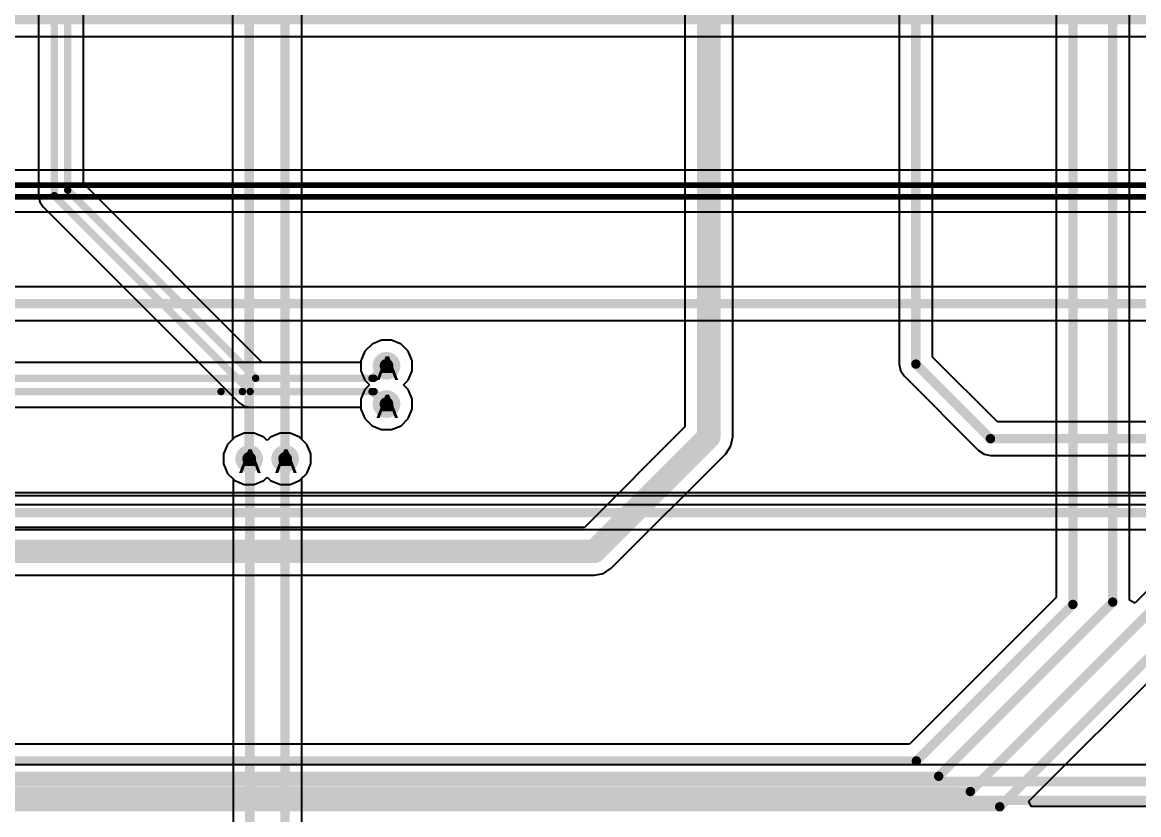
# Model space of a CAD drawing. Header units: inches. Extents: x 0 to 208, y 0 to 213.
# Drawn here: x 1.08 to 2.031, y 1.525 to 2.2 of the extents above; entities that cross this region are included whole.
import ezdxf

# ---------------------------------------------------------------- set-up
doc = ezdxf.new("R2010")
doc.units = ezdxf.units.IN
doc.header["$MEASUREMENT"] = 0
for name, color, linetype in [('Bottom Layer', 5, 'Continuous'), ('Drill Drawing', 1, 'Continuous'), ('L2_GND1', 16, 'Continuous'), ('L3_SIG1', 76, 'Continuous'), ('L4_PWR', 90, 'Continuous'), ('L5_GND2', 156, 'Continuous'), ('L6_SIG2', 130, 'Continuous'), ('L7_GND3', 216, 'Continuous'), ('Top Layer', 1, 'Continuous'), ('Via Holes', 16, 'Continuous')]:
    doc.layers.add(name, color=color, linetype=linetype)
doc.styles.add('Arial', font='', dxfattribs={"height": 0.2})
doc.styles.get('Arial').set_extended_font_data('Arial')

msp = doc.modelspace()

# ---------------------------------------------------------------- hatches: boundary and pattern name
at = {"layer": 'Bottom Layer'}
h = msp.add_hatch(color=5, dxfattribs=at)
edge = h.paths.add_edge_path()
edge.add_arc((1.39, 1.90712), 0.01181, 0, 360)
h = msp.add_hatch(color=5, dxfattribs=at)
edge = h.paths.add_edge_path()
edge.add_arc((1.39, 1.8745), 0.01181, 0, 360)
h = msp.add_hatch(color=5, dxfattribs=at)
edge = h.paths.add_edge_path()
edge.add_arc((1.273, 1.82781), 0.01181, 0, 360)
h = msp.add_hatch(color=5, dxfattribs=at)
edge = h.paths.add_edge_path()
edge.add_arc((1.30362, 1.82781), 0.01181, 0, 360)
at = {"layer": 'L2_GND1'}
h = msp.add_hatch(color=16, dxfattribs=at)
edge = h.paths.add_edge_path()
edge.add_arc((1.39, 1.90712), 0.01181, 0, 360)
h = msp.add_hatch(color=16, dxfattribs=at)
edge = h.paths.add_edge_path()
edge.add_arc((1.39, 1.8745), 0.01181, 0, 360)
h = msp.add_hatch(color=16, dxfattribs=at)
edge = h.paths.add_edge_path()
edge.add_arc((1.273, 1.82781), 0.01181, 0, 360)
h = msp.add_hatch(color=16, dxfattribs=at)
edge = h.paths.add_edge_path()
edge.add_arc((1.30362, 1.82781), 0.01181, 0, 360)
at = {"layer": 'L3_SIG1'}
h = msp.add_hatch(color=76, dxfattribs=at)
edge = h.paths.add_edge_path()
edge.add_arc((1.39, 1.90712), 0.01181, 0, 360)
h = msp.add_hatch(color=76, dxfattribs=at)
edge = h.paths.add_edge_path()
edge.add_arc((1.39, 1.8745), 0.01181, 0, 360)
h = msp.add_hatch(color=76, dxfattribs=at)
edge = h.paths.add_edge_path()
edge.add_arc((1.273, 1.82781), 0.01181, 0, 360)
h = msp.add_hatch(color=76, dxfattribs=at)
edge = h.paths.add_edge_path()
edge.add_arc((1.30362, 1.82781), 0.01181, 0, 360)
at = {"layer": 'L4_PWR'}
h = msp.add_hatch(color=90, dxfattribs=at)
edge = h.paths.add_edge_path()
edge.add_arc((1.39, 1.90712), 0.01181, 0, 360)
h = msp.add_hatch(color=90, dxfattribs=at)
edge = h.paths.add_edge_path()
edge.add_arc((1.39, 1.8745), 0.01181, 0, 360)
h = msp.add_hatch(color=90, dxfattribs=at)
edge = h.paths.add_edge_path()
edge.add_arc((1.273, 1.82781), 0.01181, 0, 360)
h = msp.add_hatch(color=90, dxfattribs=at)
edge = h.paths.add_edge_path()
edge.add_arc((1.30362, 1.82781), 0.01181, 0, 360)
at = {"layer": 'L5_GND2'}
h = msp.add_hatch(color=156, dxfattribs=at)
edge = h.paths.add_edge_path()
edge.add_arc((1.39, 1.90712), 0.01181, 0, 360)
h = msp.add_hatch(color=156, dxfattribs=at)
edge = h.paths.add_edge_path()
edge.add_arc((1.39, 1.8745), 0.01181, 0, 360)
h = msp.add_hatch(color=156, dxfattribs=at)
edge = h.paths.add_edge_path()
edge.add_arc((1.273, 1.82781), 0.01181, 0, 360)
h = msp.add_hatch(color=156, dxfattribs=at)
edge = h.paths.add_edge_path()
edge.add_arc((1.30362, 1.82781), 0.01181, 0, 360)
at = {"layer": 'L6_SIG2'}
h = msp.add_hatch(color=130, dxfattribs=at)
edge = h.paths.add_edge_path()
edge.add_arc((1.39, 1.90712), 0.01181, 0, 360)
h = msp.add_hatch(color=130, dxfattribs=at)
edge = h.paths.add_edge_path()
edge.add_arc((1.39, 1.8745), 0.01181, 0, 360)
h = msp.add_hatch(color=130, dxfattribs=at)
edge = h.paths.add_edge_path()
edge.add_arc((1.273, 1.82781), 0.01181, 0, 360)
h = msp.add_hatch(color=130, dxfattribs=at)
edge = h.paths.add_edge_path()
edge.add_arc((1.30362, 1.82781), 0.01181, 0, 360)
at = {"layer": 'L7_GND3'}
h = msp.add_hatch(color=216, dxfattribs=at)
edge = h.paths.add_edge_path()
edge.add_arc((1.39, 1.90712), 0.01181, 0, 360)
h = msp.add_hatch(color=216, dxfattribs=at)
edge = h.paths.add_edge_path()
edge.add_arc((1.39, 1.8745), 0.01181, 0, 360)
h = msp.add_hatch(color=216, dxfattribs=at)
edge = h.paths.add_edge_path()
edge.add_arc((1.273, 1.82781), 0.01181, 0, 360)
h = msp.add_hatch(color=216, dxfattribs=at)
edge = h.paths.add_edge_path()
edge.add_arc((1.30362, 1.82781), 0.01181, 0, 360)
at = {"layer": 'Top Layer'}
h = msp.add_hatch(color=1, dxfattribs=at)
edge = h.paths.add_edge_path()
edge.add_arc((1.39, 1.90712), 0.01181, 0, 360)
h = msp.add_hatch(color=1, dxfattribs=at)
edge = h.paths.add_edge_path()
edge.add_arc((1.39, 1.8745), 0.01181, 0, 360)
h = msp.add_hatch(color=1, dxfattribs=at)
edge = h.paths.add_edge_path()
edge.add_arc((1.273, 1.82781), 0.01181, 0, 360)
h = msp.add_hatch(color=1, dxfattribs=at)
edge = h.paths.add_edge_path()
edge.add_arc((1.30362, 1.82781), 0.01181, 0, 360)
at = {"layer": 'Via Holes'}
h = msp.add_hatch(color=7, dxfattribs=at)
edge = h.paths.add_edge_path()
edge.add_arc((1.39, 1.90712), 0.00591, 0, 360)
h = msp.add_hatch(color=7, dxfattribs=at)
edge = h.paths.add_edge_path()
edge.add_arc((1.39, 1.8745), 0.00591, 0, 360)
h = msp.add_hatch(color=7, dxfattribs=at)
edge = h.paths.add_edge_path()
edge.add_arc((1.273, 1.82781), 0.00591, 0, 360)
h = msp.add_hatch(color=7, dxfattribs=at)
edge = h.paths.add_edge_path()
edge.add_arc((1.30362, 1.82781), 0.00591, 0, 360)

# ---------------------------------------------------------------- linework, layer by layer
at = {"layer": 'Bottom Layer'}
for p, q in [((0.5872, 2.18757), (3.93065, 2.18757)), ((2.56593, 1.9743), (0.5736, 1.9743)), ((0.60817, 1.94576), (2.57524, 1.94576)), ((1.37765, 1.92561), (1.37151, 1.91948)), ((1.38566, 1.92893), (1.37765, 1.92561)), ((1.39434, 1.92893), (1.38566, 1.92893)), ((1.40236, 1.92561), (1.39434, 1.92893)), ((1.40849, 1.91948), (1.40236, 1.92561)), ((1.37151, 1.91948), (1.36819, 1.91146)), ((1.41181, 1.91146), (1.40849, 1.91948)), ((1.36819, 1.9099), (0.61675, 1.9099)), ((1.36819, 1.91146), (1.36819, 1.9099)), ((1.40849, 1.89477), (1.41181, 1.90278)), ((1.41181, 1.90278), (1.41181, 1.91146)), ((1.40453, 1.89081), (1.40849, 1.89477)), ((1.40849, 1.88685), (1.40453, 1.89081)), ((1.41181, 1.87884), (1.40849, 1.88685)), ((1.41181, 1.87016), (1.41181, 1.87884)), ((0.52451, 1.87172), (1.249, 1.87172)), ((1.249, 1.87172), (1.249, 1.87172)), ((1.249, 1.87172), (1.36819, 1.87172)), ((1.36819, 1.87172), (1.36819, 1.87016)), ((1.36819, 1.87016), (1.37151, 1.86215)), ((1.40849, 1.86215), (1.41181, 1.87016)), ((1.37151, 1.86215), (1.37765, 1.85601)), ((1.37765, 1.85601), (1.38566, 1.85269)), ((1.39434, 1.85269), (1.40236, 1.85601)), ((1.40236, 1.85601), (1.40849, 1.86215)), ((1.26064, 1.8463), (1.25451, 1.84017)), ((1.26866, 1.84962), (1.26064, 1.8463)), ((1.27734, 1.84962), (1.26866, 1.84962)), ((1.28535, 1.8463), (1.27734, 1.84962)), ((1.28831, 1.84334), (1.28535, 1.8463)), ((1.29127, 1.8463), (1.28831, 1.84334)), ((1.29928, 1.84962), (1.29127, 1.8463)), ((1.30796, 1.84962), (1.29928, 1.84962)), ((1.31598, 1.8463), (1.30796, 1.84962)), ((1.32211, 1.84017), (1.31598, 1.8463)), ((1.38566, 1.85269), (1.39434, 1.85269)), ((1.25451, 1.84017), (1.25119, 1.83215)), ((1.32543, 1.83215), (1.32211, 1.84017)), ((1.25119, 1.83215), (1.25119, 1.82347)), ((1.32543, 1.82347), (1.32543, 1.83215)), ((1.25119, 1.82347), (1.25451, 1.81546)), ((1.32211, 1.81546), (1.32543, 1.82347)), ((1.25451, 1.81546), (1.25926, 1.8107)), ((1.25926, 1.8107), (1.25926, 1.2935)), ((1.3179, 1.81124), (1.32211, 1.81546)), ((1.3179, 1.32157), (1.3179, 1.81124))]:
    msp.add_line(p, q, dxfattribs=at)
for points in [[(0.53894, 2.22287, 0.05, 0.05, 0), (5.03359, 2.22287, 0.05, 0.05, 0)], [(0.51651, 1.96003, 0.008, 0.008, 0), (2.5857, 1.96003, 0.008, 0.008, 0)], [(1.37935, 1.89648, 0.00633, 0.00633, 0), (1.39, 1.90712, 0.00633, 0.00633, 0)], [(0.74567, 1.89648, 0.00633, 0.00633, 0), (1.37935, 1.89648, 0.00633, 0.00633, 0)], [(0.4019, 1.88515, 0.00633, 0.00633, 0), (1.26726, 1.88515, 0.00633, 0.00633, 0)], [(1.249, 1.88515, 0.00633, 0.00633, 0), (1.37935, 1.88515, 0.00633, 0.00633, 0)], [(1.37935, 1.88515, 0.00633, 0.00633, 0), (1.39, 1.8745, 0.00633, 0.00633, 0)], [(1.27354, 1.27693, 0.008, 0.008, 0), (1.27354, 1.82781, 0.008, 0.008, 0)], [(1.30362, 1.30752, 0.008, 0.008, 0), (1.30362, 1.82781, 0.008, 0.008, 0)]]:
    msp.add_lwpolyline(points, format="xyseb", dxfattribs=at)
for points in [[(1.38842, 1.90712, 0.00316, 0.00316, 1), (1.39158, 1.90712, 0.00316, 0.00316, 1)], [(1.37777, 1.89648, 0.00316, 0.00316, 1), (1.38094, 1.89648, 0.00316, 0.00316, 1)], [(1.37777, 1.89648, 0.00316, 0.00316, 1), (1.38094, 1.89648, 0.00316, 0.00316, 1)], [(1.24742, 1.88515, 0.00316, 0.00316, 1), (1.25058, 1.88515, 0.00316, 0.00316, 1)], [(1.26568, 1.88515, 0.00316, 0.00316, 1), (1.26884, 1.88515, 0.00316, 0.00316, 1)], [(1.37777, 1.88515, 0.00316, 0.00316, 1), (1.38094, 1.88515, 0.00316, 0.00316, 1)], [(1.37777, 1.88515, 0.00316, 0.00316, 1), (1.38094, 1.88515, 0.00316, 0.00316, 1)], [(1.38842, 1.8745, 0.00316, 0.00316, 1), (1.39158, 1.8745, 0.00316, 0.00316, 1)], [(1.27154, 1.82781, 0.004, 0.004, 1), (1.27554, 1.82781, 0.004, 0.004, 1)], [(1.30162, 1.82781, 0.004, 0.004, 1), (1.30562, 1.82781, 0.004, 0.004, 1)]]:
    msp.add_lwpolyline(points, format="xyseb", close=True, dxfattribs=at)
at = {"layer": 'L2_GND1'}
for p, q in [((1.82673, 2.66085), (1.82673, 1.90854)), ((1.85527, 1.91446), (1.85527, 2.66085)), ((1.37765, 1.92561), (1.37151, 1.91948)), ((1.38566, 1.92893), (1.37765, 1.92561)), ((1.39434, 1.92893), (1.38566, 1.92893)), ((1.40236, 1.92561), (1.39434, 1.92893)), ((1.40849, 1.91948), (1.40236, 1.92561)), ((1.37151, 1.91948), (1.36819, 1.91146)), ((1.41181, 1.91146), (1.40849, 1.91948)), ((1.91046, 1.85927), (1.85527, 1.91446)), ((1.36819, 1.91146), (1.36819, 1.90278)), ((1.36819, 1.90278), (1.37151, 1.89477)), ((1.40849, 1.89477), (1.41181, 1.90278)), ((1.41181, 1.90278), (1.41181, 1.91146)), ((1.82673, 1.90854), (1.82673, 1.90854)), ((1.82673, 1.90854), (1.82781, 1.90308)), ((1.82781, 1.90308), (1.83091, 1.89845)), ((1.37151, 1.89477), (1.37547, 1.89081)), ((1.40453, 1.89081), (1.40849, 1.89477)), ((1.83091, 1.89845), (1.89445, 1.83491)), ((1.37151, 1.88685), (1.36819, 1.87884)), ((1.37547, 1.89081), (1.37151, 1.88685)), ((1.40849, 1.88685), (1.40453, 1.89081)), ((1.41181, 1.87884), (1.40849, 1.88685)), ((1.36819, 1.87884), (1.36819, 1.87016)), ((1.41181, 1.87016), (1.41181, 1.87884)), ((1.36819, 1.87016), (1.37151, 1.86215)), ((1.40849, 1.86215), (1.41181, 1.87016)), ((1.37151, 1.86215), (1.37765, 1.85601)), ((1.37765, 1.85601), (1.38566, 1.85269)), ((1.39434, 1.85269), (1.40236, 1.85601)), ((1.40236, 1.85601), (1.40849, 1.86215)), ((4.08467, 1.85927), (1.91046, 1.85927)), ((1.26064, 1.8463), (1.25451, 1.84017)), ((1.26866, 1.84962), (1.26064, 1.8463)), ((1.27734, 1.84962), (1.26866, 1.84962)), ((1.28535, 1.8463), (1.27734, 1.84962)), ((1.28831, 1.84334), (1.28535, 1.8463)), ((1.29127, 1.8463), (1.28831, 1.84334)), ((1.29928, 1.84962), (1.29127, 1.8463)), ((1.30796, 1.84962), (1.29928, 1.84962)), ((1.31598, 1.8463), (1.30796, 1.84962)), ((1.32211, 1.84017), (1.31598, 1.8463)), ((1.38566, 1.85269), (1.39434, 1.85269)), ((1.25451, 1.84017), (1.25119, 1.83215)), ((1.32543, 1.83215), (1.32211, 1.84017)), ((1.25119, 1.83215), (1.25119, 1.82347)), ((1.32543, 1.82347), (1.32543, 1.83215)), ((1.89445, 1.83491), (1.89445, 1.83491)), ((1.89445, 1.83491), (1.89908, 1.83181)), ((1.89908, 1.83181), (1.90454, 1.83073)), ((1.90454, 1.83073), (1.90454, 1.83073)), ((1.90454, 1.83073), (4.09058, 1.83073)), ((1.25119, 1.82347), (1.25451, 1.81546)), ((1.32211, 1.81546), (1.32543, 1.82347)), ((1.25451, 1.81546), (1.26064, 1.80932)), ((1.26064, 1.80932), (1.26866, 1.806)), ((1.27734, 1.806), (1.28535, 1.80932)), ((1.28535, 1.80932), (1.28831, 1.81228)), ((1.28831, 1.81228), (1.29127, 1.80932)), ((1.29127, 1.80932), (1.29928, 1.806)), ((1.30796, 1.806), (1.31598, 1.80932)), ((1.31598, 1.80932), (1.32211, 1.81546)), ((1.26866, 1.806), (1.27734, 1.806)), ((1.29928, 1.806), (1.30796, 1.806))]:
    msp.add_line(p, q, dxfattribs=at)
for points in [[(1.841, 1.90854, 0.008, 0.008, 0), (1.841, 2.67742, 0.008, 0.008, 0)], [(1.841, 1.90854, 0.008, 0.008, 0), (1.90454, 1.845, 0.008, 0.008, 0)], [(1.90454, 1.845, 0.008, 0.008, 0), (4.09058, 1.845, 0.008, 0.008, 0)]]:
    msp.add_lwpolyline(points, format="xyseb", dxfattribs=at)
for points in [[(1.839, 1.90854, 0.004, 0.004, 1), (1.843, 1.90854, 0.004, 0.004, 1)], [(1.839, 1.90854, 0.004, 0.004, 1), (1.843, 1.90854, 0.004, 0.004, 1)], [(1.90254, 1.845, 0.004, 0.004, 1), (1.90654, 1.845, 0.004, 0.004, 1)], [(1.90254, 1.845, 0.004, 0.004, 1), (1.90654, 1.845, 0.004, 0.004, 1)]]:
    msp.add_lwpolyline(points, format="xyseb", close=True, dxfattribs=at)
at = {"layer": 'L3_SIG1'}
for p, q in [((2.40976, 2.0736), (0.8092, 2.0736)), ((0.57332, 2.03822), (2.41915, 2.03822)), ((1.37765, 1.92561), (1.37151, 1.91948)), ((1.38566, 1.92893), (1.37765, 1.92561)), ((1.39434, 1.92893), (1.38566, 1.92893)), ((1.40236, 1.92561), (1.39434, 1.92893)), ((1.40849, 1.91948), (1.40236, 1.92561)), ((1.37151, 1.91948), (1.36819, 1.91146)), ((1.41181, 1.91146), (1.40849, 1.91948)), ((1.36819, 1.91146), (1.36819, 1.90278)), ((1.36819, 1.90278), (1.37151, 1.89477)), ((1.40849, 1.89477), (1.41181, 1.90278)), ((1.41181, 1.90278), (1.41181, 1.91146)), ((1.37151, 1.89477), (1.37547, 1.89081)), ((1.40453, 1.89081), (1.40849, 1.89477)), ((1.37151, 1.88685), (1.36819, 1.87884)), ((1.37547, 1.89081), (1.37151, 1.88685)), ((1.40849, 1.88685), (1.40453, 1.89081)), ((1.41181, 1.87884), (1.40849, 1.88685)), ((1.36819, 1.87884), (1.36819, 1.87016)), ((1.41181, 1.87016), (1.41181, 1.87884)), ((1.36819, 1.87016), (1.37151, 1.86215)), ((1.40849, 1.86215), (1.41181, 1.87016)), ((1.37151, 1.86215), (1.37765, 1.85601)), ((1.37765, 1.85601), (1.38566, 1.85269)), ((1.39434, 1.85269), (1.40236, 1.85601)), ((1.40236, 1.85601), (1.40849, 1.86215)), ((1.26064, 1.8463), (1.25451, 1.84017)), ((1.26866, 1.84962), (1.26064, 1.8463)), ((1.27734, 1.84962), (1.26866, 1.84962)), ((1.28535, 1.8463), (1.27734, 1.84962)), ((1.28831, 1.84334), (1.28535, 1.8463)), ((1.29127, 1.8463), (1.28831, 1.84334)), ((1.29928, 1.84962), (1.29127, 1.8463)), ((1.30796, 1.84962), (1.29928, 1.84962)), ((1.31598, 1.8463), (1.30796, 1.84962)), ((1.32211, 1.84017), (1.31598, 1.8463)), ((1.38566, 1.85269), (1.39434, 1.85269)), ((1.25451, 1.84017), (1.25119, 1.83215)), ((1.32543, 1.83215), (1.32211, 1.84017)), ((1.25119, 1.83215), (1.25119, 1.82347)), ((1.32543, 1.82347), (1.32543, 1.83215)), ((1.25119, 1.82347), (1.25451, 1.81546)), ((1.32211, 1.81546), (1.32543, 1.82347)), ((1.25451, 1.81546), (1.26064, 1.80932)), ((1.26064, 1.80932), (1.26866, 1.806)), ((1.27734, 1.806), (1.28535, 1.80932)), ((1.28535, 1.80932), (1.28831, 1.81228)), ((1.28831, 1.81228), (1.29127, 1.80932)), ((1.29127, 1.80932), (1.29928, 1.806)), ((1.30796, 1.806), (1.31598, 1.80932)), ((1.31598, 1.80932), (1.32211, 1.81546)), ((1.26866, 1.806), (1.27734, 1.806)), ((1.29928, 1.806), (1.30796, 1.806)), ((2.60609, 1.79627), (0.49257, 1.79627)), ((0.74539, 1.76773), (2.612, 1.76773)), ((3.80509, 1.56727), (0.84654, 1.56727))]:
    msp.add_line(p, q, dxfattribs=at)
for points in [[(0.45363, 2.06088, 0.00494, 0.00494, 0), (2.41503, 2.06088, 0.00494, 0.00494, 0)], [(0.45363, 2.05094, 0.00494, 0.00494, 0), (2.41915, 2.05094, 0.00494, 0.00494, 0)], [(0.476, 1.782, 0.008, 0.008, 0), (2.612, 1.782, 0.008, 0.008, 0)], [(0.74558, 1.553, 0.008, 0.008, 0), (3.811, 1.553, 0.008, 0.008, 0)], [(0.554, 1.537, 0.008, 0.008, 0), (3.828, 1.537, 0.008, 0.008, 0)]]:
    msp.add_lwpolyline(points, format="xyseb", dxfattribs=at)
at = {"layer": 'L4_PWR'}
for p, q in [((1.37765, 1.92561), (1.37151, 1.91948)), ((1.38566, 1.92893), (1.37765, 1.92561)), ((1.39434, 1.92893), (1.38566, 1.92893)), ((1.40236, 1.92561), (1.39434, 1.92893)), ((1.40849, 1.91948), (1.40236, 1.92561)), ((1.37151, 1.91948), (1.36819, 1.91146)), ((1.41181, 1.91146), (1.40849, 1.91948)), ((1.36819, 1.91146), (1.36819, 1.90278)), ((1.36819, 1.90278), (1.37151, 1.89477)), ((1.40849, 1.89477), (1.41181, 1.90278)), ((1.41181, 1.90278), (1.41181, 1.91146)), ((1.37151, 1.89477), (1.37547, 1.89081)), ((1.40453, 1.89081), (1.40849, 1.89477)), ((1.37151, 1.88685), (1.36819, 1.87884)), ((1.37547, 1.89081), (1.37151, 1.88685)), ((1.40849, 1.88685), (1.40453, 1.89081)), ((1.41181, 1.87884), (1.40849, 1.88685)), ((1.36819, 1.87884), (1.36819, 1.87016)), ((1.41181, 1.87016), (1.41181, 1.87884)), ((1.36819, 1.87016), (1.37151, 1.86215)), ((1.40849, 1.86215), (1.41181, 1.87016)), ((1.37151, 1.86215), (1.37765, 1.85601)), ((1.37765, 1.85601), (1.38566, 1.85269)), ((1.39434, 1.85269), (1.40236, 1.85601)), ((1.40236, 1.85601), (1.40849, 1.86215)), ((1.26064, 1.8463), (1.25451, 1.84017)), ((1.26866, 1.84962), (1.26064, 1.8463)), ((1.27734, 1.84962), (1.26866, 1.84962)), ((1.28535, 1.8463), (1.27734, 1.84962)), ((1.28831, 1.84334), (1.28535, 1.8463)), ((1.29127, 1.8463), (1.28831, 1.84334)), ((1.29928, 1.84962), (1.29127, 1.8463)), ((1.30796, 1.84962), (1.29928, 1.84962)), ((1.31598, 1.8463), (1.30796, 1.84962)), ((1.32211, 1.84017), (1.31598, 1.8463)), ((1.38566, 1.85269), (1.39434, 1.85269)), ((1.25451, 1.84017), (1.25119, 1.83215)), ((1.32543, 1.83215), (1.32211, 1.84017)), ((1.25119, 1.83215), (1.25119, 1.82347)), ((1.32543, 1.82347), (1.32543, 1.83215)), ((1.25119, 1.82347), (1.25451, 1.81546)), ((1.32211, 1.81546), (1.32543, 1.82347)), ((1.25451, 1.81546), (1.26064, 1.80932)), ((1.26064, 1.80932), (1.26866, 1.806)), ((1.27734, 1.806), (1.28535, 1.80932)), ((1.28535, 1.80932), (1.28831, 1.81228)), ((1.28831, 1.81228), (1.29127, 1.80932)), ((1.29127, 1.80932), (1.29928, 1.806)), ((1.30796, 1.806), (1.31598, 1.80932)), ((1.31598, 1.80932), (1.32211, 1.81546)), ((3.778, 1.799), (0.86695, 1.799)), ((1.26866, 1.806), (1.27734, 1.806)), ((1.29928, 1.806), (1.30796, 1.806)), ((0.866, 1.7888), (3.7678, 1.7888))]:
    msp.add_line(p, q, dxfattribs=at)
at = {"layer": 'L5_GND2'}
for p, q in [((1.37765, 1.92561), (1.37151, 1.91948)), ((1.38566, 1.92893), (1.37765, 1.92561)), ((1.39434, 1.92893), (1.38566, 1.92893)), ((1.40236, 1.92561), (1.39434, 1.92893)), ((1.40849, 1.91948), (1.40236, 1.92561)), ((1.37151, 1.91948), (1.36819, 1.91146)), ((1.41181, 1.91146), (1.40849, 1.91948)), ((1.36819, 1.91146), (1.36819, 1.90278)), ((1.36819, 1.90278), (1.37151, 1.89477)), ((1.40849, 1.89477), (1.41181, 1.90278)), ((1.41181, 1.90278), (1.41181, 1.91146)), ((1.37151, 1.89477), (1.37547, 1.89081)), ((1.40453, 1.89081), (1.40849, 1.89477)), ((1.37151, 1.88685), (1.36819, 1.87884)), ((1.37547, 1.89081), (1.37151, 1.88685)), ((1.40849, 1.88685), (1.40453, 1.89081)), ((1.41181, 1.87884), (1.40849, 1.88685)), ((1.36819, 1.87884), (1.36819, 1.87016)), ((1.41181, 1.87016), (1.41181, 1.87884)), ((1.36819, 1.87016), (1.37151, 1.86215)), ((1.40849, 1.86215), (1.41181, 1.87016)), ((1.37151, 1.86215), (1.37765, 1.85601)), ((1.37765, 1.85601), (1.38566, 1.85269)), ((1.39434, 1.85269), (1.40236, 1.85601)), ((1.40236, 1.85601), (1.40849, 1.86215)), ((1.26064, 1.8463), (1.25451, 1.84017)), ((1.26866, 1.84962), (1.26064, 1.8463)), ((1.27734, 1.84962), (1.26866, 1.84962)), ((1.28535, 1.8463), (1.27734, 1.84962)), ((1.28831, 1.84334), (1.28535, 1.8463)), ((1.29127, 1.8463), (1.28831, 1.84334)), ((1.29928, 1.84962), (1.29127, 1.8463)), ((1.30796, 1.84962), (1.29928, 1.84962)), ((1.31598, 1.8463), (1.30796, 1.84962)), ((1.32211, 1.84017), (1.31598, 1.8463)), ((1.38566, 1.85269), (1.39434, 1.85269)), ((1.25451, 1.84017), (1.25119, 1.83215)), ((1.32543, 1.83215), (1.32211, 1.84017)), ((1.25119, 1.83215), (1.25119, 1.82347)), ((1.32543, 1.82347), (1.32543, 1.83215)), ((1.25119, 1.82347), (1.25451, 1.81546)), ((1.32211, 1.81546), (1.32543, 1.82347)), ((1.25451, 1.81546), (1.26064, 1.80932)), ((1.26064, 1.80932), (1.26866, 1.806)), ((1.27734, 1.806), (1.28535, 1.80932)), ((1.28535, 1.80932), (1.28831, 1.81228)), ((1.28831, 1.81228), (1.29127, 1.80932)), ((1.29127, 1.80932), (1.29928, 1.806)), ((1.30796, 1.806), (1.31598, 1.80932)), ((1.31598, 1.80932), (1.32211, 1.81546)), ((1.26866, 1.806), (1.27734, 1.806)), ((1.29928, 1.806), (1.30796, 1.806))]:
    msp.add_line(p, q, dxfattribs=at)
at = {"layer": 'L6_SIG2'}
for p, q in [((1.64421, 2.97325), (1.64421, 1.85505)), ((1.68499, 1.8466), (1.68499, 2.75812)), ((1.9605, 2.59131), (1.9605, 1.70969)), ((2.02305, 1.70731), (2.02305, 2.56721)), ((1.25873, 2.47509), (1.25873, 1.84438)), ((1.3179, 1.84438), (1.3179, 2.48072)), ((1.37765, 1.92561), (1.37151, 1.91948)), ((1.38566, 1.92893), (1.37765, 1.92561)), ((1.39434, 1.92893), (1.38566, 1.92893)), ((1.40236, 1.92561), (1.39434, 1.92893)), ((1.40849, 1.91948), (1.40236, 1.92561)), ((1.37151, 1.91948), (1.36819, 1.91146)), ((1.41181, 1.91146), (1.40849, 1.91948)), ((1.36819, 1.91146), (1.36819, 1.90278)), ((1.36819, 1.90278), (1.37151, 1.89477)), ((1.40849, 1.89477), (1.41181, 1.90278)), ((1.41181, 1.90278), (1.41181, 1.91146)), ((1.37151, 1.89477), (1.37547, 1.89081)), ((1.40453, 1.89081), (1.40849, 1.89477)), ((1.37151, 1.88685), (1.36819, 1.87884)), ((1.37547, 1.89081), (1.37151, 1.88685)), ((1.40849, 1.88685), (1.40453, 1.89081)), ((1.41181, 1.87884), (1.40849, 1.88685)), ((1.36819, 1.87884), (1.36819, 1.87016)), ((1.41181, 1.87016), (1.41181, 1.87884)), ((1.36819, 1.87016), (1.37151, 1.86215)), ((1.40849, 1.86215), (1.41181, 1.87016)), ((1.37151, 1.86215), (1.37765, 1.85601)), ((1.37765, 1.85601), (1.38566, 1.85269)), ((1.39434, 1.85269), (1.40236, 1.85601)), ((1.40236, 1.85601), (1.40849, 1.86215)), ((1.64421, 1.85505), (1.55855, 1.76939)), ((1.38566, 1.85269), (1.39434, 1.85269)), ((1.68344, 1.8388), (1.68499, 1.8466)), ((1.25451, 1.84017), (1.25119, 1.83215)), ((1.25873, 1.84438), (1.25451, 1.84017)), ((1.32211, 1.84017), (1.3179, 1.84438)), ((1.32543, 1.83215), (1.32211, 1.84017)), ((1.67902, 1.83218), (1.68344, 1.8388)), ((1.25119, 1.83215), (1.25119, 1.82347)), ((1.32543, 1.82347), (1.32543, 1.83215)), ((1.58142, 1.73458), (1.67902, 1.83218)), ((1.25119, 1.82347), (1.25451, 1.81546)), ((1.32211, 1.81546), (1.32543, 1.82347)), ((1.25451, 1.81546), (1.26064, 1.80932)), ((1.26064, 1.80932), (1.26866, 1.806)), ((1.27734, 1.806), (1.28535, 1.80932)), ((1.28535, 1.80932), (1.28831, 1.81228)), ((1.28831, 1.81228), (1.29127, 1.80932)), ((1.29127, 1.80932), (1.29928, 1.806)), ((1.30796, 1.806), (1.31598, 1.80932)), ((1.31598, 1.80932), (1.32211, 1.81546)), ((1.26866, 1.806), (1.27734, 1.806)), ((1.29928, 1.806), (1.30796, 1.806)), ((1.55855, 1.76939), (0.73524, 1.76939)), ((1.5748, 1.73016), (1.58142, 1.73458)), ((0.73274, 1.72861), (1.567, 1.72861)), ((1.567, 1.72861), (1.5748, 1.73016)), ((2.0522, 1.72939), (2.0279, 1.70509)), ((1.9605, 1.70969), (1.83553, 1.58472)), ((2.027, 1.70522), (2.02305, 1.70731)), ((2.0279, 1.70509), (2.027, 1.70522)), ((1.93737, 1.53618), (2.09909, 1.69791)), ((1.83553, 1.58472), (0.86626, 1.58472)), ((1.93928, 1.53156), (1.93737, 1.53618)), ((3.59203, 1.53156), (1.93928, 1.53156))]:
    msp.add_line(p, q, dxfattribs=at)
for points in [[(1.6646, 1.8466, 0.02, 0.02, 0), (1.6646, 2.98101, 0.02, 0.02, 0)], [(1.97478, 1.70378, 0.008, 0.008, 0), (1.97478, 2.60788, 0.008, 0.008, 0)], [(2.00878, 1.70578, 0.008, 0.008, 0), (2.00878, 2.584, 0.008, 0.008, 0)], [(1.30362, 1.82781, 0.008, 0.008, 0), (1.30362, 2.55213, 0.008, 0.008, 0)], [(1.273, 1.82781, 0.008, 0.008, 0), (1.273, 2.481, 0.008, 0.008, 0)], [(1.567, 1.749, 0.02, 0.02, 0), (1.6646, 1.8466, 0.02, 0.02, 0)], [(0.726, 1.749, 0.02, 0.02, 0), (1.567, 1.749, 0.02, 0.02, 0)], [(1.88744, 1.54444, 0.008, 0.008, 0), (2.06648, 1.72348, 0.008, 0.008, 0)], [(1.91244, 1.53144, 0.008, 0.008, 0), (2.089, 1.708, 0.008, 0.008, 0)], [(1.84144, 1.57044, 0.008, 0.008, 0), (1.97478, 1.70378, 0.008, 0.008, 0)], [(1.86044, 1.55744, 0.008, 0.008, 0), (2.00878, 1.70578, 0.008, 0.008, 0)], [(0.62344, 1.57044, 0.008, 0.008, 0), (1.84144, 1.57044, 0.008, 0.008, 0)], [(0.63544, 1.55744, 0.008, 0.008, 0), (1.86044, 1.55744, 0.008, 0.008, 0)], [(0.65144, 1.54444, 0.008, 0.008, 0), (1.88744, 1.54444, 0.008, 0.008, 0)], [(0.66247, 1.53144, 0.008, 0.008, 0), (1.91244, 1.53144, 0.008, 0.008, 0)]]:
    msp.add_lwpolyline(points, format="xyseb", dxfattribs=at)
for points in [[(1.6596, 1.8466, 0.01, 0.01, 1), (1.6696, 1.8466, 0.01, 0.01, 1)], [(1.6596, 1.8466, 0.01, 0.01, 1), (1.6696, 1.8466, 0.01, 0.01, 1)], [(1.271, 1.82781, 0.004, 0.004, 1), (1.275, 1.82781, 0.004, 0.004, 1)], [(1.30162, 1.82781, 0.004, 0.004, 1), (1.30562, 1.82781, 0.004, 0.004, 1)], [(1.562, 1.749, 0.01, 0.01, 1), (1.572, 1.749, 0.01, 0.01, 1)], [(1.562, 1.749, 0.01, 0.01, 1), (1.572, 1.749, 0.01, 0.01, 1)], [(1.97278, 1.70378, 0.004, 0.004, 1), (1.97678, 1.70378, 0.004, 0.004, 1)], [(1.97278, 1.70378, 0.004, 0.004, 1), (1.97678, 1.70378, 0.004, 0.004, 1)], [(2.00678, 1.70578, 0.004, 0.004, 1), (2.01078, 1.70578, 0.004, 0.004, 1)], [(2.00678, 1.70578, 0.004, 0.004, 1), (2.01078, 1.70578, 0.004, 0.004, 1)], [(1.83944, 1.57044, 0.004, 0.004, 1), (1.84344, 1.57044, 0.004, 0.004, 1)], [(1.83944, 1.57044, 0.004, 0.004, 1), (1.84344, 1.57044, 0.004, 0.004, 1)], [(1.85844, 1.55744, 0.004, 0.004, 1), (1.86244, 1.55744, 0.004, 0.004, 1)], [(1.85844, 1.55744, 0.004, 0.004, 1), (1.86244, 1.55744, 0.004, 0.004, 1)], [(1.88544, 1.54444, 0.004, 0.004, 1), (1.88944, 1.54444, 0.004, 0.004, 1)], [(1.88544, 1.54444, 0.004, 0.004, 1), (1.88944, 1.54444, 0.004, 0.004, 1)], [(1.91044, 1.53144, 0.004, 0.004, 1), (1.91444, 1.53144, 0.004, 0.004, 1)], [(1.91044, 1.53144, 0.004, 0.004, 1), (1.91444, 1.53144, 0.004, 0.004, 1)]]:
    msp.add_lwpolyline(points, format="xyseb", close=True, dxfattribs=at)
at = {"layer": 'L7_GND3'}
for p, q in [((1.37765, 1.92561), (1.37151, 1.91948)), ((1.38566, 1.92893), (1.37765, 1.92561)), ((1.39434, 1.92893), (1.38566, 1.92893)), ((1.40236, 1.92561), (1.39434, 1.92893)), ((1.40849, 1.91948), (1.40236, 1.92561)), ((1.37151, 1.91948), (1.36819, 1.91146)), ((1.41181, 1.91146), (1.40849, 1.91948)), ((1.36819, 1.91146), (1.36819, 1.90278)), ((1.36819, 1.90278), (1.37151, 1.89477)), ((1.40849, 1.89477), (1.41181, 1.90278)), ((1.41181, 1.90278), (1.41181, 1.91146)), ((1.37151, 1.89477), (1.37547, 1.89081)), ((1.40453, 1.89081), (1.40849, 1.89477)), ((1.37151, 1.88685), (1.36819, 1.87884)), ((1.37547, 1.89081), (1.37151, 1.88685)), ((1.40849, 1.88685), (1.40453, 1.89081)), ((1.41181, 1.87884), (1.40849, 1.88685)), ((1.36819, 1.87884), (1.36819, 1.87016)), ((1.41181, 1.87016), (1.41181, 1.87884)), ((1.36819, 1.87016), (1.37151, 1.86215)), ((1.40849, 1.86215), (1.41181, 1.87016)), ((1.37151, 1.86215), (1.37765, 1.85601)), ((1.37765, 1.85601), (1.38566, 1.85269)), ((1.39434, 1.85269), (1.40236, 1.85601)), ((1.40236, 1.85601), (1.40849, 1.86215)), ((1.26064, 1.8463), (1.25451, 1.84017)), ((1.26866, 1.84962), (1.26064, 1.8463)), ((1.27734, 1.84962), (1.26866, 1.84962)), ((1.28535, 1.8463), (1.27734, 1.84962)), ((1.28831, 1.84334), (1.28535, 1.8463)), ((1.29127, 1.8463), (1.28831, 1.84334)), ((1.29928, 1.84962), (1.29127, 1.8463)), ((1.30796, 1.84962), (1.29928, 1.84962)), ((1.31598, 1.8463), (1.30796, 1.84962)), ((1.32211, 1.84017), (1.31598, 1.8463)), ((1.38566, 1.85269), (1.39434, 1.85269)), ((1.25451, 1.84017), (1.25119, 1.83215)), ((1.32543, 1.83215), (1.32211, 1.84017)), ((1.25119, 1.83215), (1.25119, 1.82347)), ((1.32543, 1.82347), (1.32543, 1.83215)), ((1.25119, 1.82347), (1.25451, 1.81546)), ((1.32211, 1.81546), (1.32543, 1.82347)), ((1.25451, 1.81546), (1.26064, 1.80932)), ((1.26064, 1.80932), (1.26866, 1.806)), ((1.27734, 1.806), (1.28535, 1.80932)), ((1.28535, 1.80932), (1.28831, 1.81228)), ((1.28831, 1.81228), (1.29127, 1.80932)), ((1.29127, 1.80932), (1.29928, 1.806)), ((1.30796, 1.806), (1.31598, 1.80932)), ((1.31598, 1.80932), (1.32211, 1.81546)), ((1.26866, 1.806), (1.27734, 1.806)), ((1.29928, 1.806), (1.30796, 1.806))]:
    msp.add_line(p, q, dxfattribs=at)
at = {"layer": 'Top Layer'}
for p, q in [((1.09358, 2.74219), (1.09358, 2.052)), ((1.13175, 2.06225), (1.13175, 2.74219)), ((1.28411, 1.9099), (1.13175, 2.06225)), ((1.09358, 2.052), (1.09358, 2.052)), ((1.09358, 2.052), (1.0946, 2.04686)), ((1.0946, 2.04686), (1.09751, 2.04251)), ((1.09751, 2.04251), (1.26436, 1.87566)), ((1.37765, 1.92561), (1.37151, 1.91948)), ((1.38566, 1.92893), (1.37765, 1.92561)), ((1.39434, 1.92893), (1.38566, 1.92893)), ((1.40236, 1.92561), (1.39434, 1.92893)), ((1.40849, 1.91948), (1.40236, 1.92561)), ((1.37151, 1.91948), (1.36819, 1.91146)), ((1.41181, 1.91146), (1.40849, 1.91948)), ((1.36819, 1.9099), (1.28411, 1.9099)), ((1.36819, 1.91146), (1.36819, 1.9099)), ((1.40849, 1.89477), (1.41181, 1.90278)), ((1.41181, 1.90278), (1.41181, 1.91146)), ((1.40453, 1.89081), (1.40849, 1.89477)), ((1.40849, 1.88685), (1.40453, 1.89081)), ((1.41181, 1.87884), (1.40849, 1.88685)), ((1.26436, 1.87566), (1.26436, 1.87565)), ((1.26436, 1.87565), (1.26872, 1.87275)), ((1.41181, 1.87016), (1.41181, 1.87884)), ((1.26872, 1.87275), (1.27385, 1.87172)), ((1.27385, 1.87172), (1.36819, 1.87172)), ((1.36819, 1.87172), (1.36819, 1.87016)), ((1.36819, 1.87016), (1.37151, 1.86215)), ((1.40849, 1.86215), (1.41181, 1.87016)), ((1.37151, 1.86215), (1.37765, 1.85601)), ((1.37765, 1.85601), (1.38566, 1.85269)), ((1.39434, 1.85269), (1.40236, 1.85601)), ((1.40236, 1.85601), (1.40849, 1.86215)), ((1.26064, 1.8463), (1.25451, 1.84017)), ((1.26866, 1.84962), (1.26064, 1.8463)), ((1.27734, 1.84962), (1.26866, 1.84962)), ((1.28535, 1.8463), (1.27734, 1.84962)), ((1.28831, 1.84334), (1.28535, 1.8463)), ((1.29127, 1.8463), (1.28831, 1.84334)), ((1.29928, 1.84962), (1.29127, 1.8463)), ((1.30796, 1.84962), (1.29928, 1.84962)), ((1.31598, 1.8463), (1.30796, 1.84962)), ((1.32211, 1.84017), (1.31598, 1.8463)), ((1.38566, 1.85269), (1.39434, 1.85269)), ((1.25451, 1.84017), (1.25119, 1.83215)), ((1.32543, 1.83215), (1.32211, 1.84017)), ((1.25119, 1.83215), (1.25119, 1.82347)), ((1.32543, 1.82347), (1.32543, 1.83215)), ((1.25119, 1.82347), (1.25451, 1.81546)), ((1.32211, 1.81546), (1.32543, 1.82347)), ((1.25451, 1.81546), (1.26064, 1.80932)), ((1.26064, 1.80932), (1.26866, 1.806)), ((1.27734, 1.806), (1.28535, 1.80932)), ((1.28535, 1.80932), (1.28831, 1.81228)), ((1.28831, 1.81228), (1.29127, 1.80932)), ((1.29127, 1.80932), (1.29928, 1.806)), ((1.30796, 1.806), (1.31598, 1.80932)), ((1.31598, 1.80932), (1.32211, 1.81546)), ((1.26866, 1.806), (1.27734, 1.806)), ((1.29928, 1.806), (1.30796, 1.806))]:
    msp.add_line(p, q, dxfattribs=at)
for points in [[(1.107, 2.052, 0.00633, 0.00633, 0), (1.107, 2.75165, 0.00633, 0.00633, 0)], [(1.11833, 2.05669, 0.00633, 0.00633, 0), (1.11833, 2.75165, 0.00633, 0.00633, 0)], [(1.107, 2.052, 0.00633, 0.00633, 0), (1.27385, 1.88515, 0.00633, 0.00633, 0)], [(1.11833, 2.05669, 0.00633, 0.00633, 0), (1.27855, 1.89648, 0.00633, 0.00633, 0)], [(1.37765, 1.89648, 0.00633, 0.00633, 0), (1.38829, 1.90712, 0.00633, 0.00633, 0)], [(1.38829, 1.90712, 0.00633, 0.00633, 0), (1.39, 1.90712, 0.00633, 0.00633, 0)], [(1.27855, 1.89648, 0.00633, 0.00633, 0), (1.37765, 1.89648, 0.00633, 0.00633, 0)], [(1.27385, 1.88515, 0.00633, 0.00633, 0), (1.37765, 1.88515, 0.00633, 0.00633, 0)], [(1.37765, 1.88515, 0.00633, 0.00633, 0), (1.38829, 1.8745, 0.00633, 0.00633, 0)], [(1.38829, 1.8745, 0.00633, 0.00633, 0), (1.39, 1.8745, 0.00633, 0.00633, 0)]]:
    msp.add_lwpolyline(points, format="xyseb", dxfattribs=at)
for points in [[(1.10542, 2.052, 0.00316, 0.00316, 1), (1.10858, 2.052, 0.00316, 0.00316, 1)], [(1.10542, 2.052, 0.00316, 0.00316, 1), (1.10858, 2.052, 0.00316, 0.00316, 1)], [(1.11675, 2.05669, 0.00316, 0.00316, 1), (1.11991, 2.05669, 0.00316, 0.00316, 1)], [(1.11675, 2.05669, 0.00316, 0.00316, 1), (1.11991, 2.05669, 0.00316, 0.00316, 1)], [(1.38671, 1.90712, 0.00316, 0.00316, 1), (1.38987, 1.90712, 0.00316, 0.00316, 1)], [(1.38671, 1.90712, 0.00316, 0.00316, 1), (1.38987, 1.90712, 0.00316, 0.00316, 1)], [(1.38842, 1.90712, 0.00316, 0.00316, 1), (1.39158, 1.90712, 0.00316, 0.00316, 1)], [(1.27696, 1.89648, 0.00316, 0.00316, 1), (1.28013, 1.89648, 0.00316, 0.00316, 1)], [(1.27696, 1.89648, 0.00316, 0.00316, 1), (1.28013, 1.89648, 0.00316, 0.00316, 1)], [(1.37606, 1.89648, 0.00316, 0.00316, 1), (1.37923, 1.89648, 0.00316, 0.00316, 1)], [(1.37606, 1.89648, 0.00316, 0.00316, 1), (1.37923, 1.89648, 0.00316, 0.00316, 1)], [(1.27227, 1.88515, 0.00316, 0.00316, 1), (1.27544, 1.88515, 0.00316, 0.00316, 1)], [(1.27227, 1.88515, 0.00316, 0.00316, 1), (1.27544, 1.88515, 0.00316, 0.00316, 1)], [(1.37606, 1.88515, 0.00316, 0.00316, 1), (1.37923, 1.88515, 0.00316, 0.00316, 1)], [(1.37606, 1.88515, 0.00316, 0.00316, 1), (1.37923, 1.88515, 0.00316, 0.00316, 1)], [(1.38671, 1.8745, 0.00316, 0.00316, 1), (1.38987, 1.8745, 0.00316, 0.00316, 1)], [(1.38671, 1.8745, 0.00316, 0.00316, 1), (1.38987, 1.8745, 0.00316, 0.00316, 1)], [(1.38842, 1.8745, 0.00316, 0.00316, 1), (1.39158, 1.8745, 0.00316, 0.00316, 1)]]:
    msp.add_lwpolyline(points, format="xyseb", close=True, dxfattribs=at)

# ---------------------------------------------------------------- texts
at = {"layer": 'Drill Drawing', "style": 'Arial'}
for p in [(1.38134, 1.89513), (1.38134, 1.8625), (1.26434, 1.81581), (1.29496, 1.81581)]:
    msp.add_text('A', height=0.02, dxfattribs=at).set_placement(p)

doc.saveas('drawing.dxf')
